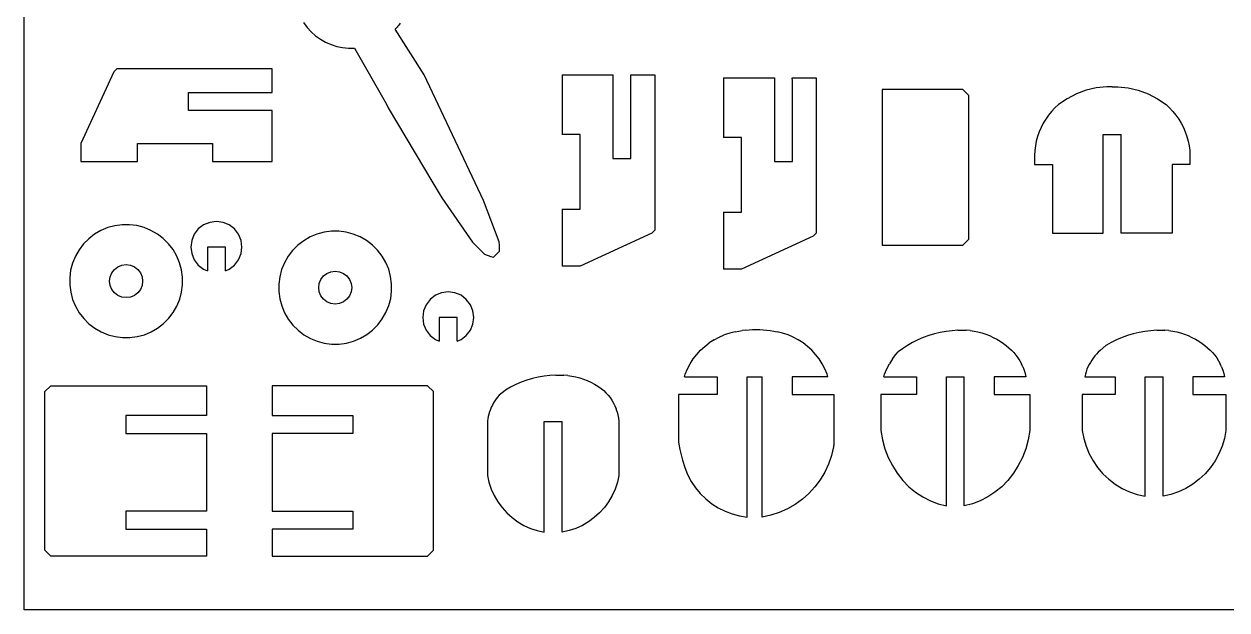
# Model space of a CAD drawing. Extents: x -4158 to 4158, y -5828 to 5828.
# Drawn here: x -4158 to 670, y -5828 to -3477 of the extents above; entities that cross this region are included whole.
import ezdxf

# ---------------------------------------------------------------- set-up
doc = ezdxf.new("R2010")
doc.units = 0
doc.header["$MEASUREMENT"] = 0
doc.layers.get('0').update_dxf_attribs({"linetype": 'CONTINUOUS'})

msp = doc.modelspace()

# ---------------------------------------------------------------- linework, layer by layer
for p, q in [((-4158, -5827.8), (-4158, -511.8)), ((-3036.1, -3470.4), (-3022, -3489.8)), ((-2647.6, -3473.2), (-2650.6, -3477.4)), ((-3022, -3489.8), (-3005.9, -3507.5)), ((-3005.9, -3507.5), (-2988, -3523.5)), ((-2988, -3523.5), (-2968.6, -3537.4)), ((-2664.2, -3493), (-2667.9, -3496.5)), ((-2552.4, -3681), (-2667.9, -3496.5)), ((-2660.6, -3489.2), (-2664.2, -3493)), ((-2657.1, -3485.4), (-2660.6, -3489.2)), ((-2653.8, -3481.5), (-2657.1, -3485.4)), ((-2650.6, -3477.4), (-2653.8, -3481.5)), ((-2968.6, -3537.4), (-2947.7, -3549.3)), ((-2947.7, -3549.3), (-2925.8, -3558.9)), ((-2925.8, -3558.9), (-2902.9, -3566.1)), ((-2902.9, -3566.1), (-2879.5, -3570.9)), ((-2879.5, -3570.9), (-2855.6, -3573.2)), ((-2855.6, -3573.2), (-2831.7, -3572.9)), ((-2831.7, -3572.9), (-2703.6, -3798.6)), ((-3798, -3667.8), (-3930, -3955.8)), ((-3786, -3655.8), (-3798, -3667.8)), ((-3162, -3656.1), (-3786, -3655.8)), ((-3162, -3751.9), (-3162, -3656.1)), ((-2313.6, -4185), (-2552.4, -3681)), ((-1998, -3679.8), (-1794, -3679.8)), ((-1998, -3679.8), (-1998, -3920)), ((-1794, -3679.8), (-1794, -4015.8)), ((-1722, -3691.8), (-1722.1, -3679.8)), ((-1722.1, -3679.8), (-1626.3, -3679.8)), ((-1722, -4015.8), (-1722, -3691.8)), ((-1626.3, -3679.8), (-1626, -4303.8)), ((-1350, -3691.8), (-1146, -3691.8)), ((-1350, -3691.8), (-1350, -3932)), ((-1146, -3691.8), (-1146, -4027.8)), ((-1074, -3703.8), (-1074.1, -3691.8)), ((-1074.1, -3691.8), (-978.3, -3691.8)), ((-1074, -4027.8), (-1074, -3703.8)), ((-978.3, -3691.8), (-978, -4315.8)), ((-3498, -3823.8), (-3498, -3751.8)), ((-3498, -3751.8), (-3174, -3751.8)), ((-3174, -3751.8), (-3162, -3751.9)), ((-390, -3739.8), (-714, -3739.8)), ((-714, -3739.8), (-714, -4363.8)), ((-366, -3763.8), (-390, -3739.8)), ((-366, -4339.8), (-366, -3763.8)), ((66, -3757), (28.7, -3776.2)), ((105.4, -3742.5), (66, -3757)), ((146.2, -3732.8), (105.4, -3742.5)), ((188, -3728.3), (146.2, -3732.8)), ((210, -3728.6), (188, -3728.3)), ((210, -3728.6), (232, -3728.3)), ((232, -3728.3), (273.8, -3732.8)), ((273.8, -3732.8), (314.6, -3742.5)), ((314.6, -3742.5), (354, -3757)), ((354, -3757), (391.3, -3776.2)), ((-2703.6, -3798.6), (-2696.4, -3813)), ((-2696.4, -3813), (-2516.8, -4113.6)), ((-20.2, -3812.9), (-33.4, -3827)), ((-6, -3799.8), (-20.2, -3812.9)), ((28.7, -3776.2), (-6, -3799.8)), ((391.3, -3776.2), (426, -3799.8)), ((426, -3799.8), (440.2, -3812.9)), ((440.2, -3812.9), (453.4, -3827)), ((-3162, -3823.8), (-3498, -3823.8)), ((-3162, -4027.8), (-3162, -3823.8)), ((-56.8, -3857.8), (-66.8, -3874.4)), ((-45.7, -3842), (-56.8, -3857.8)), ((-33.4, -3827), (-45.7, -3842)), ((453.4, -3827), (465.7, -3842)), ((465.7, -3842), (476.8, -3857.8)), ((476.8, -3857.8), (486.8, -3874.4)), ((-83.3, -3909.4), (-89.7, -3927.6)), ((-75.7, -3891.6), (-83.3, -3909.4)), ((-66.8, -3874.4), (-75.7, -3891.6)), ((486.8, -3874.4), (495.7, -3891.6)), ((495.7, -3891.6), (503.3, -3909.4)), ((503.3, -3909.4), (509.7, -3927.6)), ((-3930, -3955.8), (-3930, -4027.8)), ((-3702, -4027.8), (-3702, -3955.8)), ((-3702, -3955.8), (-3402.2, -3955.8)), ((-3402.2, -3955.8), (-3402.2, -4027.8)), ((-1926, -3920), (-1998, -3920)), ((-1926, -4219.8), (-1926, -3920)), ((-1278, -3932), (-1350, -3932)), ((-1278, -4231.8), (-1278, -3932)), ((-94.7, -3946.3), (-98.5, -3965.3)), ((-89.7, -3927.6), (-94.7, -3946.3)), ((174, -4315.8), (174, -3919.8)), ((174, -3919.8), (246, -3919.8)), ((246, -4315.8), (246, -3919.8)), ((509.7, -3927.6), (514.7, -3946.3)), ((514.7, -3946.3), (518.5, -3965.3)), ((-100.9, -3984.5), (-102, -4003.8)), ((-102, -4003.8), (-102, -4039.8)), ((-98.5, -3965.3), (-100.9, -3984.5)), ((518.5, -3965.3), (520.9, -3984.5)), ((520.9, -3984.5), (522, -4003.8)), ((522, -4003.8), (522, -4039.8)), ((-3930, -4027.8), (-3702, -4027.8)), ((-3402.2, -4027.8), (-3162, -4027.8)), ((-1794, -4015.8), (-1722, -4015.8)), ((-1146, -4027.8), (-1074, -4027.8)), ((-102, -4039.8), (-30, -4039.8)), ((-30, -4039.8), (-30, -4315.8)), ((450, -4039.8), (450, -4315.8)), ((522, -4039.8), (450, -4039.8)), ((-2516.8, -4113.6), (-2480.8, -4173.6)), ((-2480.8, -4173.6), (-2358, -4351.8)), ((-2250.9, -4350.6), (-2313.6, -4185)), ((-1998, -4219.8), (-1926, -4219.8)), ((-1998, -4219.8), (-1998, -4447.8)), ((-1350, -4231.8), (-1278, -4231.8)), ((-1350, -4231.8), (-1350, -4459.8)), ((-3821.9, -4293.6), (-3849.3, -4305)), ((-3793.2, -4285.8), (-3821.9, -4293.6)), ((-3763.8, -4281.9), (-3793.2, -4285.8)), ((-3734.1, -4281.8), (-3763.8, -4281.9)), ((-3704.7, -4285.6), (-3734.1, -4281.8)), ((-3675.9, -4293.2), (-3704.7, -4285.6)), ((-3648.5, -4304.5), (-3675.9, -4293.2)), ((-3437.3, -4282.6), (-3458.5, -4298.9)), ((-3412.5, -4272.3), (-3437.3, -4282.6)), ((-3386, -4268.8), (-3412.5, -4272.3)), ((-3359.4, -4272.3), (-3386, -4268.8)), ((-3334.7, -4282.6), (-3359.4, -4272.3)), ((-3313.4, -4298.9), (-3334.7, -4282.6)), ((-3898.5, -4338), (-3919.4, -4359.2)), ((-3874.9, -4320), (-3898.5, -4338)), ((-3849.3, -4305), (-3874.9, -4320)), ((-3622.7, -4319.2), (-3648.5, -4304.5)), ((-3599.2, -4337.3), (-3622.7, -4319.2)), ((-3578.1, -4358.2), (-3599.2, -4337.3)), ((-3485.1, -4344.9), (-3488.6, -4371.4)), ((-3474.8, -4320.1), (-3485.1, -4344.9)), ((-3458.5, -4298.9), (-3474.8, -4320.1)), ((-3297.1, -4320.1), (-3313.4, -4298.9)), ((-3286.9, -4344.9), (-3297.1, -4320.1)), ((-3283.4, -4371.4), (-3286.9, -4344.9)), ((-3009.9, -4331), (-3035.6, -4346)), ((-2982.5, -4319.6), (-3009.9, -4331)), ((-2953.9, -4311.8), (-2982.5, -4319.6)), ((-2924.4, -4307.9), (-2953.9, -4311.8)), ((-2894.7, -4307.8), (-2924.4, -4307.9)), ((-2865.3, -4311.6), (-2894.7, -4307.8)), ((-2836.6, -4319.2), (-2865.3, -4311.6)), ((-2809.2, -4330.5), (-2836.6, -4319.2)), ((-2783.4, -4345.2), (-2809.2, -4330.5)), ((-2759.8, -4363.3), (-2783.4, -4345.2)), ((-1638, -4315.8), (-1926, -4447.8)), ((-1626, -4303.8), (-1638, -4315.8)), ((-990, -4327.8), (-1278, -4459.8)), ((-978, -4315.8), (-990, -4327.8)), ((-390, -4363.8), (-366, -4339.8)), ((-30, -4315.8), (174, -4315.8)), ((450, -4315.8), (246, -4315.8)), ((-3937.4, -4382.7), (-3952.1, -4408.5)), ((-3919.4, -4359.2), (-3937.4, -4382.7)), ((-3560, -4381.8), (-3578.1, -4358.2)), ((-3545, -4407.4), (-3560, -4381.8)), ((-3488.6, -4371.4), (-3485.1, -4398)), ((-3422, -4371.4), (-3422, -4466.6)), ((-3350, -4371.4), (-3422, -4371.4)), ((-3350, -4466.6), (-3350, -4371.4)), ((-3286.9, -4398), (-3283.4, -4371.4)), ((-3080, -4385.1), (-3098.1, -4408.7)), ((-3059.1, -4364), (-3080, -4385.1)), ((-3035.6, -4346), (-3059.1, -4364)), ((-2738.7, -4384.2), (-2759.8, -4363.3)), ((-2720.6, -4407.8), (-2738.7, -4384.2)), ((-2358, -4351.8), (-2310, -4399.8)), ((-2274, -4411.8), (-2250, -4387.8)), ((-2250, -4363.8), (-2250.9, -4350.6)), ((-2250, -4387.8), (-2250, -4363.8)), ((-714, -4363.8), (-390, -4363.8)), ((-3963.5, -4435.9), (-3971, -4464.6)), ((-3952.1, -4408.5), (-3963.5, -4435.9)), ((-3765.5, -4444.4), (-3748.3, -4442.1)), ((-3748.3, -4442.1), (-3731.2, -4444.4)), ((-3533.6, -4434.8), (-3545, -4407.4)), ((-3525.8, -4463.5), (-3533.6, -4434.8)), ((-3485.1, -4398), (-3474.8, -4422.7)), ((-3474.8, -4422.7), (-3458.5, -4443.9)), ((-3313.4, -4443.9), (-3297.1, -4422.7)), ((-3297.1, -4422.7), (-3286.9, -4398)), ((-3112.8, -4434.5), (-3124.2, -4461.9)), ((-3098.1, -4408.7), (-3112.8, -4434.5)), ((-2705.7, -4433.4), (-2720.6, -4407.8)), ((-2694.3, -4460.8), (-2705.7, -4433.4)), ((-2310, -4399.8), (-2284.8, -4409.4)), ((-2284.8, -4409.4), (-2274, -4411.8)), ((-3971, -4464.6), (-3974.9, -4494.1)), ((-3812.3, -4491.2), (-3805.7, -4475.2)), ((-3805.7, -4475.2), (-3795.2, -4461.5)), ((-3795.2, -4461.5), (-3781.5, -4451)), ((-3781.5, -4451), (-3765.5, -4444.4)), ((-3731.2, -4444.4), (-3715.2, -4451)), ((-3715.2, -4451), (-3701.5, -4461.5)), ((-3701.5, -4461.5), (-3691, -4475.2)), ((-3691, -4475.2), (-3684.4, -4491.2)), ((-3521.9, -4492.9), (-3525.8, -4463.5)), ((-3458.5, -4443.9), (-3437.3, -4460.2)), ((-3437.3, -4460.2), (-3422, -4466.6)), ((-3350, -4466.6), (-3334.7, -4460.2)), ((-3334.7, -4460.2), (-3313.4, -4443.9)), ((-3124.2, -4461.9), (-3131.7, -4490.6)), ((-2966.4, -4501.2), (-2955.8, -4487.5)), ((-2955.8, -4487.5), (-2942.1, -4477)), ((-2942.1, -4477), (-2926.1, -4470.4)), ((-2926.1, -4470.4), (-2909, -4468.1)), ((-2909, -4468.1), (-2891.9, -4470.4)), ((-2891.9, -4470.4), (-2875.9, -4477)), ((-2875.9, -4477), (-2862.2, -4487.5)), ((-2862.2, -4487.5), (-2851.6, -4501.2)), ((-2686.5, -4489.5), (-2694.3, -4460.8)), ((-2682.6, -4518.9), (-2686.5, -4489.5)), ((-1926, -4447.8), (-1998, -4447.8)), ((-1278, -4459.8), (-1350, -4459.8)), ((-3974.9, -4494.1), (-3974.8, -4523.8)), ((-3974.8, -4523.8), (-3970.9, -4553.2)), ((-3814.6, -4508.3), (-3812.3, -4491.2)), ((-3812.3, -4525.5), (-3814.6, -4508.3)), ((-3805.7, -4541.5), (-3812.3, -4525.5)), ((-3684.4, -4525.5), (-3691, -4541.5)), ((-3684.4, -4491.2), (-3682.1, -4508.3)), ((-3682.1, -4508.3), (-3684.4, -4525.5)), ((-3525.6, -4552), (-3521.8, -4522.6)), ((-3521.8, -4522.6), (-3521.9, -4492.9)), ((-3131.7, -4490.6), (-3135.6, -4520.1)), ((-3135.6, -4520.1), (-3135.4, -4549.8)), ((-2975.2, -4534.3), (-2973, -4517.2)), ((-2973, -4551.5), (-2975.2, -4534.3)), ((-2973, -4517.2), (-2966.4, -4501.2)), ((-2851.6, -4501.2), (-2845, -4517.2)), ((-2845, -4517.2), (-2842.8, -4534.3)), ((-2842.8, -4534.3), (-2845, -4551.5)), ((-2682.4, -4548.6), (-2682.6, -4518.9)), ((-3970.9, -4553.2), (-3963.1, -4581.9)), ((-3963.1, -4581.9), (-3951.7, -4609.3)), ((-3795.2, -4555.2), (-3805.7, -4541.5)), ((-3781.5, -4565.7), (-3795.2, -4555.2)), ((-3765.5, -4572.3), (-3781.5, -4565.7)), ((-3748.3, -4574.6), (-3765.5, -4572.3)), ((-3731.2, -4572.3), (-3748.3, -4574.6)), ((-3715.2, -4565.7), (-3731.2, -4572.3)), ((-3701.5, -4555.2), (-3715.2, -4565.7)), ((-3691, -4541.5), (-3701.5, -4555.2)), ((-3544.5, -4608.2), (-3533.2, -4580.8)), ((-3533.2, -4580.8), (-3525.6, -4552)), ((-3135.4, -4549.8), (-3131.5, -4579.2)), ((-3131.5, -4579.2), (-3123.7, -4607.8)), ((-2966.4, -4567.5), (-2973, -4551.5)), ((-2955.8, -4581.2), (-2966.4, -4567.5)), ((-2942.1, -4591.7), (-2955.8, -4581.2)), ((-2862.2, -4581.2), (-2875.9, -4591.7)), ((-2851.6, -4567.5), (-2862.2, -4581.2)), ((-2845, -4551.5), (-2851.6, -4567.5)), ((-2693.8, -4606.7), (-2686.3, -4578)), ((-2686.3, -4578), (-2682.4, -4548.6)), ((-2527.8, -4581.5), (-2544.1, -4602.8)), ((-2506.5, -4565.2), (-2527.8, -4581.5)), ((-2481.8, -4555), (-2506.5, -4565.2)), ((-2455.2, -4551.5), (-2481.8, -4555)), ((-2428.7, -4555), (-2455.2, -4551.5)), ((-2403.9, -4565.2), (-2428.7, -4555)), ((-2382.7, -4581.5), (-2403.9, -4565.2)), ((-2366.4, -4602.8), (-2382.7, -4581.5)), ((-3951.7, -4609.3), (-3936.7, -4634.9)), ((-3936.7, -4634.9), (-3918.6, -4658.5)), ((-3577.3, -4657.5), (-3559.3, -4634)), ((-3559.3, -4634), (-3544.5, -4608.2)), ((-3123.7, -4607.8), (-3112.3, -4635.3)), ((-3112.3, -4635.3), (-3097.4, -4660.9)), ((-2926.1, -4598.3), (-2942.1, -4591.7)), ((-2909, -4600.6), (-2926.1, -4598.3)), ((-2891.9, -4598.3), (-2909, -4600.6)), ((-2875.9, -4591.7), (-2891.9, -4598.3)), ((-2719.9, -4660), (-2705.2, -4634.2)), ((-2705.2, -4634.2), (-2693.8, -4606.7)), ((-2554.3, -4627.5), (-2557.8, -4654)), ((-2544.1, -4602.8), (-2554.3, -4627.5)), ((-2356.1, -4627.5), (-2366.4, -4602.8)), ((-2352.7, -4654), (-2356.1, -4627.5)), ((-3918.6, -4658.5), (-3897.5, -4679.4)), ((-3897.5, -4679.4), (-3874, -4697.4)), ((-3621.8, -4696.7), (-3598.2, -4678.6)), ((-3598.2, -4678.6), (-3577.3, -4657.5)), ((-3097.4, -4660.9), (-3079.3, -4684.5)), ((-2758.9, -4704.6), (-2738, -4683.5)), ((-2738, -4683.5), (-2719.9, -4660)), ((-2557.8, -4654), (-2554.3, -4680.6)), ((-2554.3, -4680.6), (-2544.1, -4705.3)), ((-2491.2, -4654), (-2491.2, -4749.2)), ((-2419.2, -4654), (-2491.2, -4654)), ((-2419.2, -4749.2), (-2419.2, -4654)), ((-2366.4, -4705.3), (-2356.1, -4680.6)), ((-2356.1, -4680.6), (-2352.7, -4654)), ((-3874, -4697.4), (-3848.2, -4712.1)), ((-3848.2, -4712.1), (-3820.8, -4723.5)), ((-3820.8, -4723.5), (-3792, -4731)), ((-3792, -4731), (-3762.6, -4734.9)), ((-3732.9, -4734.8), (-3703.5, -4730.9)), ((-3703.5, -4730.9), (-3674.8, -4723.1)), ((-3674.8, -4723.1), (-3647.4, -4711.7)), ((-3647.4, -4711.7), (-3621.8, -4696.7)), ((-3079.3, -4684.5), (-3058.2, -4705.4)), ((-3058.2, -4705.4), (-3034.6, -4723.4)), ((-3034.6, -4723.4), (-3008.8, -4738.1)), ((-2808.1, -4737.7), (-2782.4, -4722.7)), ((-2782.4, -4722.7), (-2758.9, -4704.6)), ((-2544.1, -4705.3), (-2527.8, -4726.6)), ((-2527.8, -4726.6), (-2506.5, -4742.9)), ((-2403.9, -4742.9), (-2382.7, -4726.6)), ((-2382.7, -4726.6), (-2366.4, -4705.3)), ((-1368.2, -4733.1), (-1347.1, -4724.1)), ((-1325.4, -4717), (-1347.1, -4724.1)), ((-1303.2, -4711.8), (-1325.4, -4717)), ((-1303.2, -4711.8), (-1289.4, -4709.1)), ((-1289.4, -4709.1), (-1275.4, -4706.8)), ((-1261.4, -4705), (-1275.4, -4706.8)), ((-1261.4, -4705), (-1247.4, -4703.8)), ((-1247.4, -4703.8), (-1233.3, -4703)), ((-1233.3, -4703), (-1219.2, -4702.8)), ((-1219.2, -4702.8), (-1205.1, -4703)), ((-1205.1, -4703), (-1191, -4703.8)), ((-1191, -4703.8), (-1177, -4705)), ((-1177, -4705), (-1163, -4706.8)), ((-1163, -4706.8), (-1149, -4709.1)), ((-1149, -4709.1), (-1135.2, -4711.8)), ((-1113, -4717), (-1135.2, -4711.8)), ((-1091.3, -4724.1), (-1113, -4717)), ((-1070.3, -4733.1), (-1091.3, -4724.1)), ((-526, -4726.2), (-548.4, -4734.3)), ((-503.2, -4719.3), (-526, -4726.2)), ((-480, -4713.9), (-503.2, -4719.3)), ((-456.6, -4709.8), (-480, -4713.9)), ((-432.9, -4707.1), (-456.6, -4709.8)), ((-409.1, -4705.7), (-432.9, -4707.1)), ((-409.1, -4705.7), (-393, -4705.1)), ((-393, -4705.1), (-376.8, -4705.5)), ((-360.7, -4706.7), (-376.8, -4705.5)), ((-360.7, -4706.7), (-344.7, -4709)), ((-344.7, -4709), (-328.8, -4712.1)), ((-328.8, -4712.1), (-313.2, -4716.2)), ((-313.2, -4716.2), (-297.8, -4721.2)), ((-297.8, -4721.2), (-282.8, -4727)), ((-282.8, -4727), (-268.1, -4733.8)), ((271.8, -4726.2), (249.4, -4734.3)), ((294.6, -4719.3), (271.8, -4726.2)), ((317.8, -4713.9), (294.6, -4719.3)), ((341.3, -4709.8), (317.8, -4713.9)), ((364.9, -4707.1), (341.3, -4709.8)), ((388.7, -4705.7), (364.9, -4707.1)), ((388.7, -4705.7), (404.9, -4705.1)), ((404.9, -4705.1), (421, -4705.5)), ((437.1, -4706.7), (421, -4705.5)), ((437.1, -4706.7), (453.1, -4709)), ((453.1, -4709), (469, -4712.1)), ((469, -4712.1), (484.6, -4716.2)), ((484.6, -4716.2), (500, -4721.2)), ((500, -4721.2), (515, -4727)), ((515, -4727), (529.7, -4733.8)), ((-3762.6, -4734.9), (-3732.9, -4734.8)), ((-3008.8, -4738.1), (-2981.4, -4749.5)), ((-2981.4, -4749.5), (-2952.7, -4757)), ((-2952.7, -4757), (-2923.3, -4760.9)), ((-2923.3, -4760.9), (-2893.6, -4760.8)), ((-2893.6, -4760.8), (-2864.1, -4756.9)), ((-2864.1, -4756.9), (-2835.5, -4749)), ((-2835.5, -4749), (-2808.1, -4737.7)), ((-2506.5, -4742.9), (-2491.2, -4749.2)), ((-2419.2, -4749.2), (-2403.9, -4742.9)), ((-1442.4, -4785.6), (-1425.6, -4770.1)), ((-1425.6, -4770.1), (-1407.5, -4756.2)), ((-1388.3, -4743.8), (-1407.5, -4756.2)), ((-1388.3, -4743.8), (-1368.2, -4733.1)), ((-1050.1, -4743.8), (-1070.3, -4733.1)), ((-1030.9, -4756.2), (-1050.1, -4743.8)), ((-1012.8, -4770.1), (-1030.9, -4756.2)), ((-996, -4785.6), (-1012.8, -4770.1)), ((-632.1, -4779.4), (-648.7, -4791.8)), ((-612.2, -4766.3), (-632.1, -4779.4)), ((-591.6, -4754.4), (-612.2, -4766.3)), ((-570.3, -4743.7), (-591.6, -4754.4)), ((-548.4, -4734.3), (-570.3, -4743.7)), ((-268.1, -4733.8), (-253.8, -4741.4)), ((-253.8, -4741.4), (-240, -4749.8)), ((-240, -4749.8), (-226.8, -4759)), ((-226.8, -4759), (-215.5, -4766.8)), ((-215.5, -4766.8), (-204.8, -4775.4)), ((-204.8, -4775.4), (-194.7, -4784.7)), ((184.7, -4767), (161.2, -4786.1)), ((186.9, -4765.6), (184.7, -4767)), ((206.2, -4754.4), (186.9, -4765.6)), ((227.5, -4743.7), (206.2, -4754.4)), ((249.4, -4734.3), (227.5, -4743.7)), ((529.7, -4733.8), (544, -4741.4)), ((544, -4741.4), (557.8, -4749.8)), ((557.8, -4749.8), (571.1, -4759)), ((571.1, -4759), (582.3, -4766.9)), ((582.3, -4766.9), (593, -4775.5)), ((593, -4775.5), (603.2, -4784.8)), ((-1484.1, -4839.8), (-1471.7, -4820.5)), ((-1471.7, -4820.5), (-1457.8, -4802.4)), ((-1457.8, -4802.4), (-1442.4, -4785.6)), ((-980.6, -4802.4), (-996, -4785.6)), ((-966.7, -4820.5), (-980.6, -4802.4)), ((-954.3, -4839.8), (-966.7, -4820.5)), ((-672.4, -4820.5), (-684.7, -4839.8)), ((-672.4, -4820.5), (-658.4, -4802.4)), ((-658.4, -4802.4), (-648.7, -4791.8)), ((-194.7, -4784.7), (-185.2, -4794.7)), ((-185.2, -4794.7), (-176.5, -4805.2)), ((-176.5, -4805.2), (-168.4, -4816.3)), ((-168.4, -4816.3), (-161.1, -4827.9)), ((-161.1, -4827.9), (-154.6, -4840)), ((127.7, -4825.4), (122.3, -4834.2)), ((133.6, -4816.9), (127.7, -4825.4)), ((139.9, -4808.7), (133.6, -4816.9)), ((146.6, -4800.8), (139.9, -4808.7)), ((153.7, -4793.2), (146.6, -4800.8)), ((161.2, -4786.1), (153.7, -4793.2)), ((603.2, -4784.8), (612.6, -4794.8)), ((612.6, -4794.8), (621.4, -4805.4)), ((621.4, -4805.4), (629.5, -4816.5)), ((629.5, -4816.5), (636.8, -4828.2)), ((636.8, -4828.2), (643.3, -4840.3)), ((-1503.6, -4881), (-1494.7, -4860)), ((-1494.7, -4860), (-1484.1, -4839.8)), ((-943.7, -4860), (-954.3, -4839.8)), ((-934.8, -4881), (-943.7, -4860)), ((-704.2, -4881), (-695.4, -4860)), ((-695.4, -4860), (-684.7, -4839.8)), ((-148.8, -4852.5), (-154.6, -4840)), ((-148.8, -4852.5), (-144, -4865.3)), ((-144, -4865.3), (-140, -4878.4)), ((105.1, -4871.9), (102.1, -4881.8)), ((108.7, -4862.1), (105.1, -4871.9)), ((112.7, -4852.6), (108.7, -4862.1)), ((117.3, -4843.3), (112.7, -4852.6)), ((122.3, -4834.2), (117.3, -4843.3)), ((649, -4852.8), (643.3, -4840.3)), ((649, -4852.8), (653.9, -4865.7)), ((653.9, -4865.7), (657.9, -4878.8)), ((-2184.5, -4923.7), (-2205.8, -4934.4)), ((-2162.6, -4914.3), (-2184.5, -4923.7)), ((-2140.2, -4906.2), (-2162.6, -4914.3)), ((-2117.4, -4899.3), (-2140.2, -4906.2)), ((-2094.2, -4893.9), (-2117.4, -4899.3)), ((-2070.7, -4889.8), (-2094.2, -4893.9)), ((-2047.1, -4887.1), (-2070.7, -4889.8)), ((-2023.3, -4885.7), (-2047.1, -4887.1)), ((-2023.3, -4885.7), (-2007.1, -4885.1)), ((-2007.1, -4885.1), (-1991, -4885.5)), ((-1974.9, -4886.7), (-1991, -4885.5)), ((-1974.9, -4886.7), (-1958.9, -4889)), ((-1958.9, -4889), (-1943, -4892.1)), ((-1943, -4892.1), (-1927.4, -4896.2)), ((-1927.4, -4896.2), (-1912, -4901.2)), ((-1912, -4901.2), (-1897, -4907)), ((-1897, -4907), (-1882.3, -4913.8)), ((-1882.3, -4913.8), (-1868, -4921.4)), ((-1868, -4921.4), (-1854.2, -4929.8)), ((-1506.7, -4891.8), (-1503.6, -4881)), ((-1506.7, -4891.8), (-1375.2, -4891.8)), ((-1375.2, -4891.8), (-1375.2, -4963.8)), ((-1255.2, -5454.9), (-1255.2, -4891.8)), ((-1255.2, -4891.8), (-1195.2, -4891.8)), ((-1195.2, -5454.9), (-1195.2, -4891.8)), ((-1075.2, -4891.8), (-1075.2, -4963.8)), ((-931.7, -4891.8), (-1075.2, -4891.8)), ((-931.7, -4891.8), (-934.8, -4881)), ((-707.3, -4891.8), (-704.2, -4881)), ((-707.3, -4891.8), (-575.8, -4891.8)), ((-575.8, -4891.8), (-575.8, -4963.8)), ((-455.8, -4891.8), (-383.8, -4891.8)), ((-455.8, -5409.5), (-455.8, -4891.8)), ((-383.8, -5409.5), (-383.8, -4891.8)), ((-263.8, -4891.8), (-263.8, -4963.8)), ((-136.8, -4891.8), (-263.8, -4891.8)), ((-140, -4878.4), (-136.8, -4891.8)), ((102.1, -4881.8), (99.5, -4891.8)), ((99.5, -4891.8), (222, -4891.8)), ((222, -4891.8), (222, -4963.8)), ((342, -5371.8), (342, -4891.8)), ((342, -4891.8), (414, -4891.8)), ((414, -5371.8), (414, -4891.8)), ((534, -4891.8), (534, -4963.8)), ((660.9, -4891.8), (534, -4891.8)), ((657.9, -4878.8), (660.9, -4891.8)), ((-4074, -4951.8), (-4050, -4927.8)), ((-4074, -5587.8), (-4074, -4951.8)), ((-4050, -4927.8), (-3426, -4927.8)), ((-3426, -4927.8), (-3426, -5047.8)), ((-2538, -4927.8), (-3162, -4927.8)), ((-3162, -4927.8), (-3162, -5047.8)), ((-2514, -4951.8), (-2538, -4927.8)), ((-2514, -5587.8), (-2514, -4951.8)), ((-2250.8, -4966.1), (-2257.1, -4973.4)), ((-2227.3, -4947), (-2250.8, -4966.1)), ((-2225.1, -4945.6), (-2227.3, -4947)), ((-2205.8, -4934.4), (-2225.1, -4945.6)), ((-1854.2, -4929.8), (-1840.9, -4939)), ((-1840.9, -4939), (-1831.2, -4947.3)), ((-1831.2, -4947.3), (-1822.1, -4956.3)), ((-1822.1, -4956.3), (-1813.6, -4965.8)), ((-1813.6, -4965.8), (-1805.8, -4975.9)), ((-1375.2, -4963.8), (-1531.2, -4963.8)), ((-1531.2, -4963.8), (-1531.2, -5153.3)), ((-1075.2, -4963.8), (-907.2, -4963.8)), ((-907.2, -4963.8), (-907.2, -5153.3)), ((-719.4, -4963.8), (-719.4, -5107.8)), ((-575.8, -4963.8), (-719.4, -4963.8)), ((-263.8, -4963.8), (-120.3, -4963.8)), ((-120.3, -4963.8), (-120.3, -5107.8)), ((222, -4963.8), (90, -4963.8)), ((90, -4963.8), (90, -5107.8)), ((534, -4963.8), (666, -4963.8)), ((666, -4963.8), (666, -5107.8)), ((-2282.4, -5014.5), (-2286.2, -5023.5)), ((-2278.2, -5005.8), (-2282.4, -5014.5)), ((-2273.6, -4997.3), (-2278.2, -5005.8)), ((-2268.5, -4989.1), (-2273.6, -4997.3)), ((-2263, -4981.1), (-2268.5, -4989.1)), ((-2257.1, -4973.4), (-2263, -4981.1)), ((-1805.8, -4975.9), (-1798.6, -4986.5)), ((-1798.6, -4986.5), (-1792.2, -4997.5)), ((-1792.2, -4997.5), (-1786.5, -5009)), ((-1786.5, -5009), (-1781.6, -5020.8)), ((-1777.4, -5032.9), (-1781.6, -5020.8)), ((-3426, -5047.8), (-3750, -5047.8)), ((-3750, -5047.8), (-3750, -5119.8)), ((-3162, -5047.8), (-2838, -5047.8)), ((-2838, -5047.8), (-2838, -5119.8)), ((-2296.7, -5060.7), (-2298, -5069.4)), ((-2298, -5069.4), (-2298, -5287.8)), ((-2294.8, -5051.2), (-2296.7, -5060.7)), ((-2292.4, -5041.8), (-2294.8, -5051.2)), ((-2289.6, -5032.6), (-2292.4, -5041.8)), ((-2286.2, -5023.5), (-2289.6, -5032.6)), ((-1777.4, -5032.9), (-1774.1, -5045.2)), ((-1774.1, -5045.2), (-1771.6, -5057.7)), ((-1771.6, -5057.7), (-1770, -5070)), ((-2070, -5515.8), (-2070, -5071.8)), ((-2070, -5071.8), (-1998, -5071.8)), ((-1998, -5515.8), (-1998, -5071.8)), ((-1770, -5070), (-1770, -5287.8)), ((-719.4, -5107.8), (-712.6, -5144.9)), ((-120.3, -5107.8), (-127.1, -5144.9)), ((90, -5107.8), (95.9, -5139.8)), ((666, -5107.8), (660.1, -5139.8)), ((-3750, -5119.8), (-3426, -5119.8)), ((-3426, -5119.8), (-3426, -5431.8)), ((-2838, -5119.8), (-3162, -5119.8)), ((-3162, -5119.8), (-3162, -5431.8)), ((-1531.2, -5153.3), (-1529.8, -5162.2)), ((-1529.8, -5162.2), (-1525.5, -5184)), ((-907.6, -5163.3), (-908.1, -5166.8)), ((-907.4, -5159.8), (-907.6, -5163.3)), ((-907.2, -5156.2), (-907.4, -5159.8)), ((-907.2, -5153.3), (-907.2, -5156.2)), ((-712.6, -5144.9), (-702.4, -5181.1)), ((-127.1, -5144.9), (-137.3, -5181.1)), ((95.9, -5139.8), (105.1, -5171)), ((660.1, -5139.8), (650.9, -5171)), ((-1525.5, -5184), (-1520.5, -5205.5)), ((-1520.5, -5205.5), (-1514.6, -5226.9)), ((-917.2, -5208.6), (-928.8, -5242.3)), ((-909.3, -5173.8), (-917.2, -5208.6)), ((-908.6, -5170.4), (-909.3, -5173.8)), ((-908.1, -5166.8), (-908.6, -5170.4)), ((-702.4, -5181.1), (-688.9, -5215.8)), ((-137.3, -5181.1), (-150.7, -5215.8)), ((105.1, -5171), (117.5, -5201.1)), ((117.5, -5201.1), (133, -5229.7)), ((638.5, -5201.1), (623, -5229.7)), ((650.9, -5171), (638.5, -5201.1)), ((-1514.6, -5226.9), (-1506.1, -5256.4)), ((-1506.1, -5256.4), (-1494.5, -5284.8)), ((-928.8, -5242.3), (-943.7, -5274.7)), ((-688.9, -5215.8), (-672.4, -5248.7)), ((-672.4, -5248.7), (-652.9, -5279.5)), ((-167.3, -5248.7), (-186.8, -5279.5)), ((-150.7, -5215.8), (-167.3, -5248.7)), ((133, -5229.7), (151.5, -5256.4)), ((151.5, -5256.4), (172.7, -5281.1)), ((604.5, -5256.4), (583.3, -5281.1)), ((623, -5229.7), (604.5, -5256.4)), ((-2298, -5287.8), (-2291.7, -5315.7)), ((-1770, -5287.8), (-1776.3, -5315.7)), ((-1494.5, -5284.8), (-1480.2, -5311.9)), ((-961.9, -5305.3), (-983.1, -5333.9)), ((-943.7, -5274.7), (-961.9, -5305.3)), ((-652.9, -5279.5), (-630.6, -5307.7)), ((-630.6, -5307.7), (-605.9, -5333.2)), ((-209, -5307.7), (-233.7, -5333.2)), ((-186.8, -5279.5), (-209, -5307.7)), ((172.7, -5281.1), (196.4, -5303.4)), ((196.4, -5303.4), (222.3, -5323.1)), ((559.6, -5303.4), (533.7, -5323.1)), ((583.3, -5281.1), (559.6, -5303.4)), ((-2291.7, -5315.7), (-2282.6, -5342.9)), ((-2282.6, -5342.9), (-2270.8, -5369)), ((-1785.4, -5342.9), (-1797.2, -5369)), ((-1776.3, -5315.7), (-1785.4, -5342.9)), ((-1480.2, -5311.9), (-1463, -5337.4)), ((-1463, -5337.4), (-1443.4, -5361)), ((-983.1, -5333.9), (-1007.2, -5360.2)), ((-605.9, -5333.2), (-579.1, -5355.5)), ((-579.1, -5355.5), (-550.3, -5374.5)), ((-260.6, -5355.5), (-289.4, -5374.5)), ((-233.7, -5333.2), (-260.6, -5355.5)), ((222.3, -5323.1), (250.1, -5340)), ((250.1, -5340), (279.6, -5353.8)), ((279.6, -5353.8), (310.3, -5364.5)), ((476.4, -5353.8), (445.7, -5364.5)), ((505.9, -5340), (476.4, -5353.8)), ((533.7, -5323.1), (505.9, -5340)), ((-2270.8, -5369), (-2256.3, -5393.7)), ((-2256.3, -5393.7), (-2239.4, -5416.8)), ((-1811.7, -5393.7), (-1828.6, -5416.8)), ((-1797.2, -5369), (-1811.7, -5393.7)), ((-1443.4, -5361), (-1421.4, -5382.4)), ((-1421.4, -5382.4), (-1397.3, -5401.5)), ((-1397.3, -5401.5), (-1371.4, -5417.9)), ((-1062.9, -5404.6), (-1093.8, -5422.2)), ((-1033.9, -5383.8), (-1062.9, -5404.6)), ((-1007.2, -5360.2), (-1033.9, -5383.8)), ((-550.3, -5374.5), (-519.9, -5390)), ((-519.9, -5390), (-488.3, -5401.7)), ((-488.3, -5401.7), (-455.8, -5409.5)), ((-351.4, -5401.7), (-383.8, -5409.5)), ((-319.8, -5390), (-351.4, -5401.7)), ((-289.4, -5374.5), (-319.8, -5390)), ((310.3, -5364.5), (342, -5371.8)), ((445.7, -5364.5), (414, -5371.8)), ((-3750, -5431.8), (-3750, -5503.8)), ((-3426, -5431.8), (-3750, -5431.8)), ((-3162, -5431.8), (-2838, -5431.8)), ((-2838, -5431.8), (-2838, -5503.8)), ((-2239.4, -5416.8), (-2220.3, -5438.1)), ((-2220.3, -5438.1), (-2199, -5457.2)), ((-1847.7, -5438.1), (-1869, -5457.2)), ((-1828.6, -5416.8), (-1847.7, -5438.1)), ((-1371.4, -5417.9), (-1344, -5431.6)), ((-1344, -5431.6), (-1315.2, -5442.4)), ((-1315.2, -5442.4), (-1285.5, -5450.2)), ((-1285.5, -5450.2), (-1255.2, -5454.9)), ((-1160.3, -5447.5), (-1195.2, -5454.9)), ((-1126.4, -5436.6), (-1160.3, -5447.5)), ((-1093.8, -5422.2), (-1126.4, -5436.6)), ((-3750, -5503.8), (-3426, -5503.8)), ((-3426, -5503.8), (-3426, -5611.8)), ((-2838, -5503.8), (-3162, -5503.8)), ((-3162, -5503.8), (-3162, -5611.8)), ((-2199, -5457.2), (-2175.9, -5474.1)), ((-2175.9, -5474.1), (-2151.2, -5488.6)), ((-2151.2, -5488.6), (-2125.1, -5500.4)), ((-2125.1, -5500.4), (-2097.9, -5509.5)), ((-1942.9, -5500.4), (-1970.1, -5509.5)), ((-1916.8, -5488.6), (-1942.9, -5500.4)), ((-1892.1, -5474.1), (-1916.8, -5488.6)), ((-1869, -5457.2), (-1892.1, -5474.1)), ((-2097.9, -5509.5), (-2070, -5515.8)), ((-1970.1, -5509.5), (-1998, -5515.8)), ((-4074, -5587.8), (-4050, -5611.8)), ((-2538, -5611.8), (-2514, -5587.8)), ((-3426, -5611.8), (-4050, -5611.8)), ((-3162, -5611.8), (-2538, -5611.8)), ((4158, -5827.8), (-4158, -5827.8))]:
    msp.add_line(p, q)

doc.saveas('drawing.dxf')
